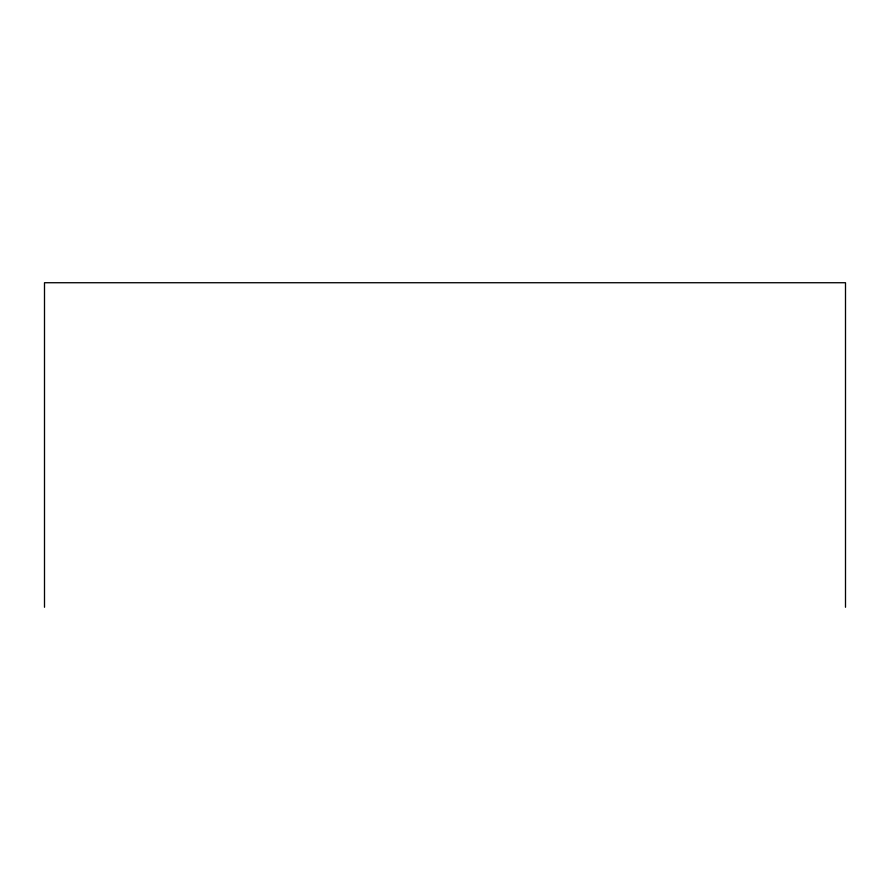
<?xml version="1.0" encoding="UTF-8"?>
<svg xmlns="http://www.w3.org/2000/svg" width="890" height="890" viewBox="0 0 890 890"><rect width="100%" height="100%" fill="white"/><g stroke="black" fill="none" stroke-linecap="round" stroke-linejoin="round"><path stroke-width="1.33" d="M845.5 607.269L845.5 282.731L44.5 282.731L44.5 607.269"/></g></svg>
